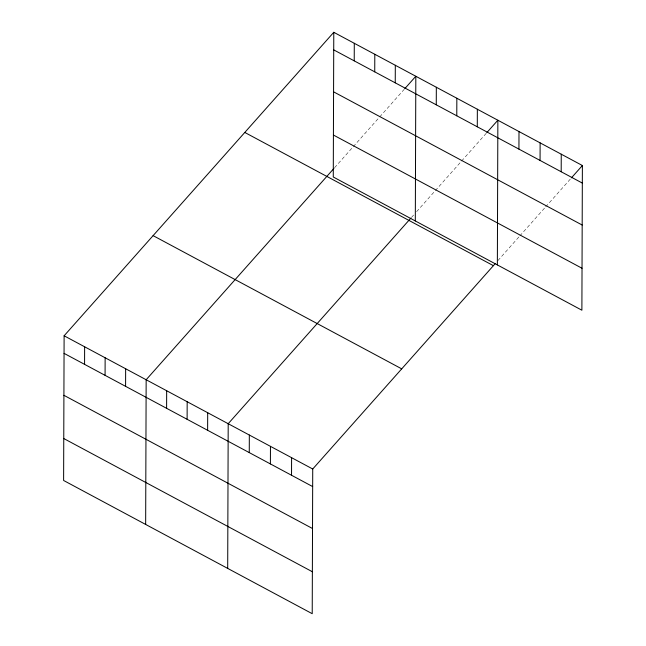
<?xml version="1.0" encoding="UTF-8"?>
<svg xmlns="http://www.w3.org/2000/svg" width="646" height="646" viewBox="0 0 646 646"><rect width="100%" height="100%" fill="white"/><g stroke="black" fill="none" stroke-linecap="round" stroke-linejoin="round"><path stroke-width="0.48" stroke-dasharray="3.23 2.42" d="M334.571 167.702L352.627 147.385M353.273 146.658L379.065 117.629M379.711 116.902L404.21 89.326M411.454 217.476L414.029 214.569M416.613 211.67L434.669 191.345M435.315 190.618L486.252 133.286M497.913 260.588L519.19 236.638M519.836 235.911L544.99 207.608M545.636 206.881L570.781 178.579"/><path stroke-width="0.97" d="M333.78 32.3L333.271 176.996L581.885 310.209L582.385 165.521L333.78 32.3L64.115 335.791L63.615 480.479L312.22 613.7L312.729 469.004L495.337 263.495M84.569 364.352L84.626 346.781M105.08 375.342L105.136 357.771M125.582 386.332L125.647 368.761M145.657 524.447L146.157 379.751L333.925 168.428M166.603 408.312L166.668 390.741M187.114 419.302L187.179 401.731M207.624 430.293L207.689 412.721M227.691 568.407L228.2 423.711L410.808 218.195M249.267 452.604L249.332 435.041M270.399 463.933L270.464 446.362M291.532 475.254L291.596 457.683M354.226 60.861L354.291 43.29M374.737 71.851L374.801 54.28M395.247 82.841L395.312 65.27M415.313 220.956L415.822 76.26L404.856 88.599M436.268 104.822L436.333 87.25M456.779 115.812L456.843 98.24M477.289 126.802L477.354 109.231M497.355 264.917L497.864 120.221L486.898 132.559M518.932 149.113L518.996 131.55M540.064 160.442L540.129 142.871M561.196 171.763L561.253 154.192M571.427 177.852L582.385 165.521M333.716 49.871L582.329 183.084M333.57 91.821L582.183 225.034M333.417 135.038L582.03 268.26M244.794 132.454L493.399 265.668M153.102 235.637L401.715 368.858M64.115 335.791L312.729 469.004M64.059 353.362L312.664 486.575M63.906 395.312L312.519 528.525M63.76 438.529L312.365 571.75"/></g></svg>
